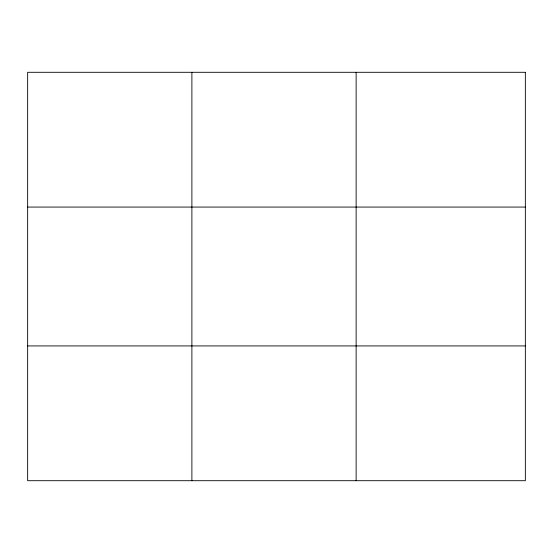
<?xml version="1.0" encoding="UTF-8"?>
<svg xmlns="http://www.w3.org/2000/svg" width="553" height="553" viewBox="0 0 553 553"><rect width="100%" height="100%" fill="white"/><g stroke="black" fill="none" stroke-linecap="round" stroke-linejoin="round"><path stroke-width="0.83" d="M191.891 72.298L191.891 480.702M356.132 72.298L356.132 480.702M27.65 207.071L525.35 207.071M27.65 345.929L525.35 345.929M525.35 72.298L525.35 480.702L27.65 480.702L27.65 72.298L525.35 72.298"/></g></svg>
